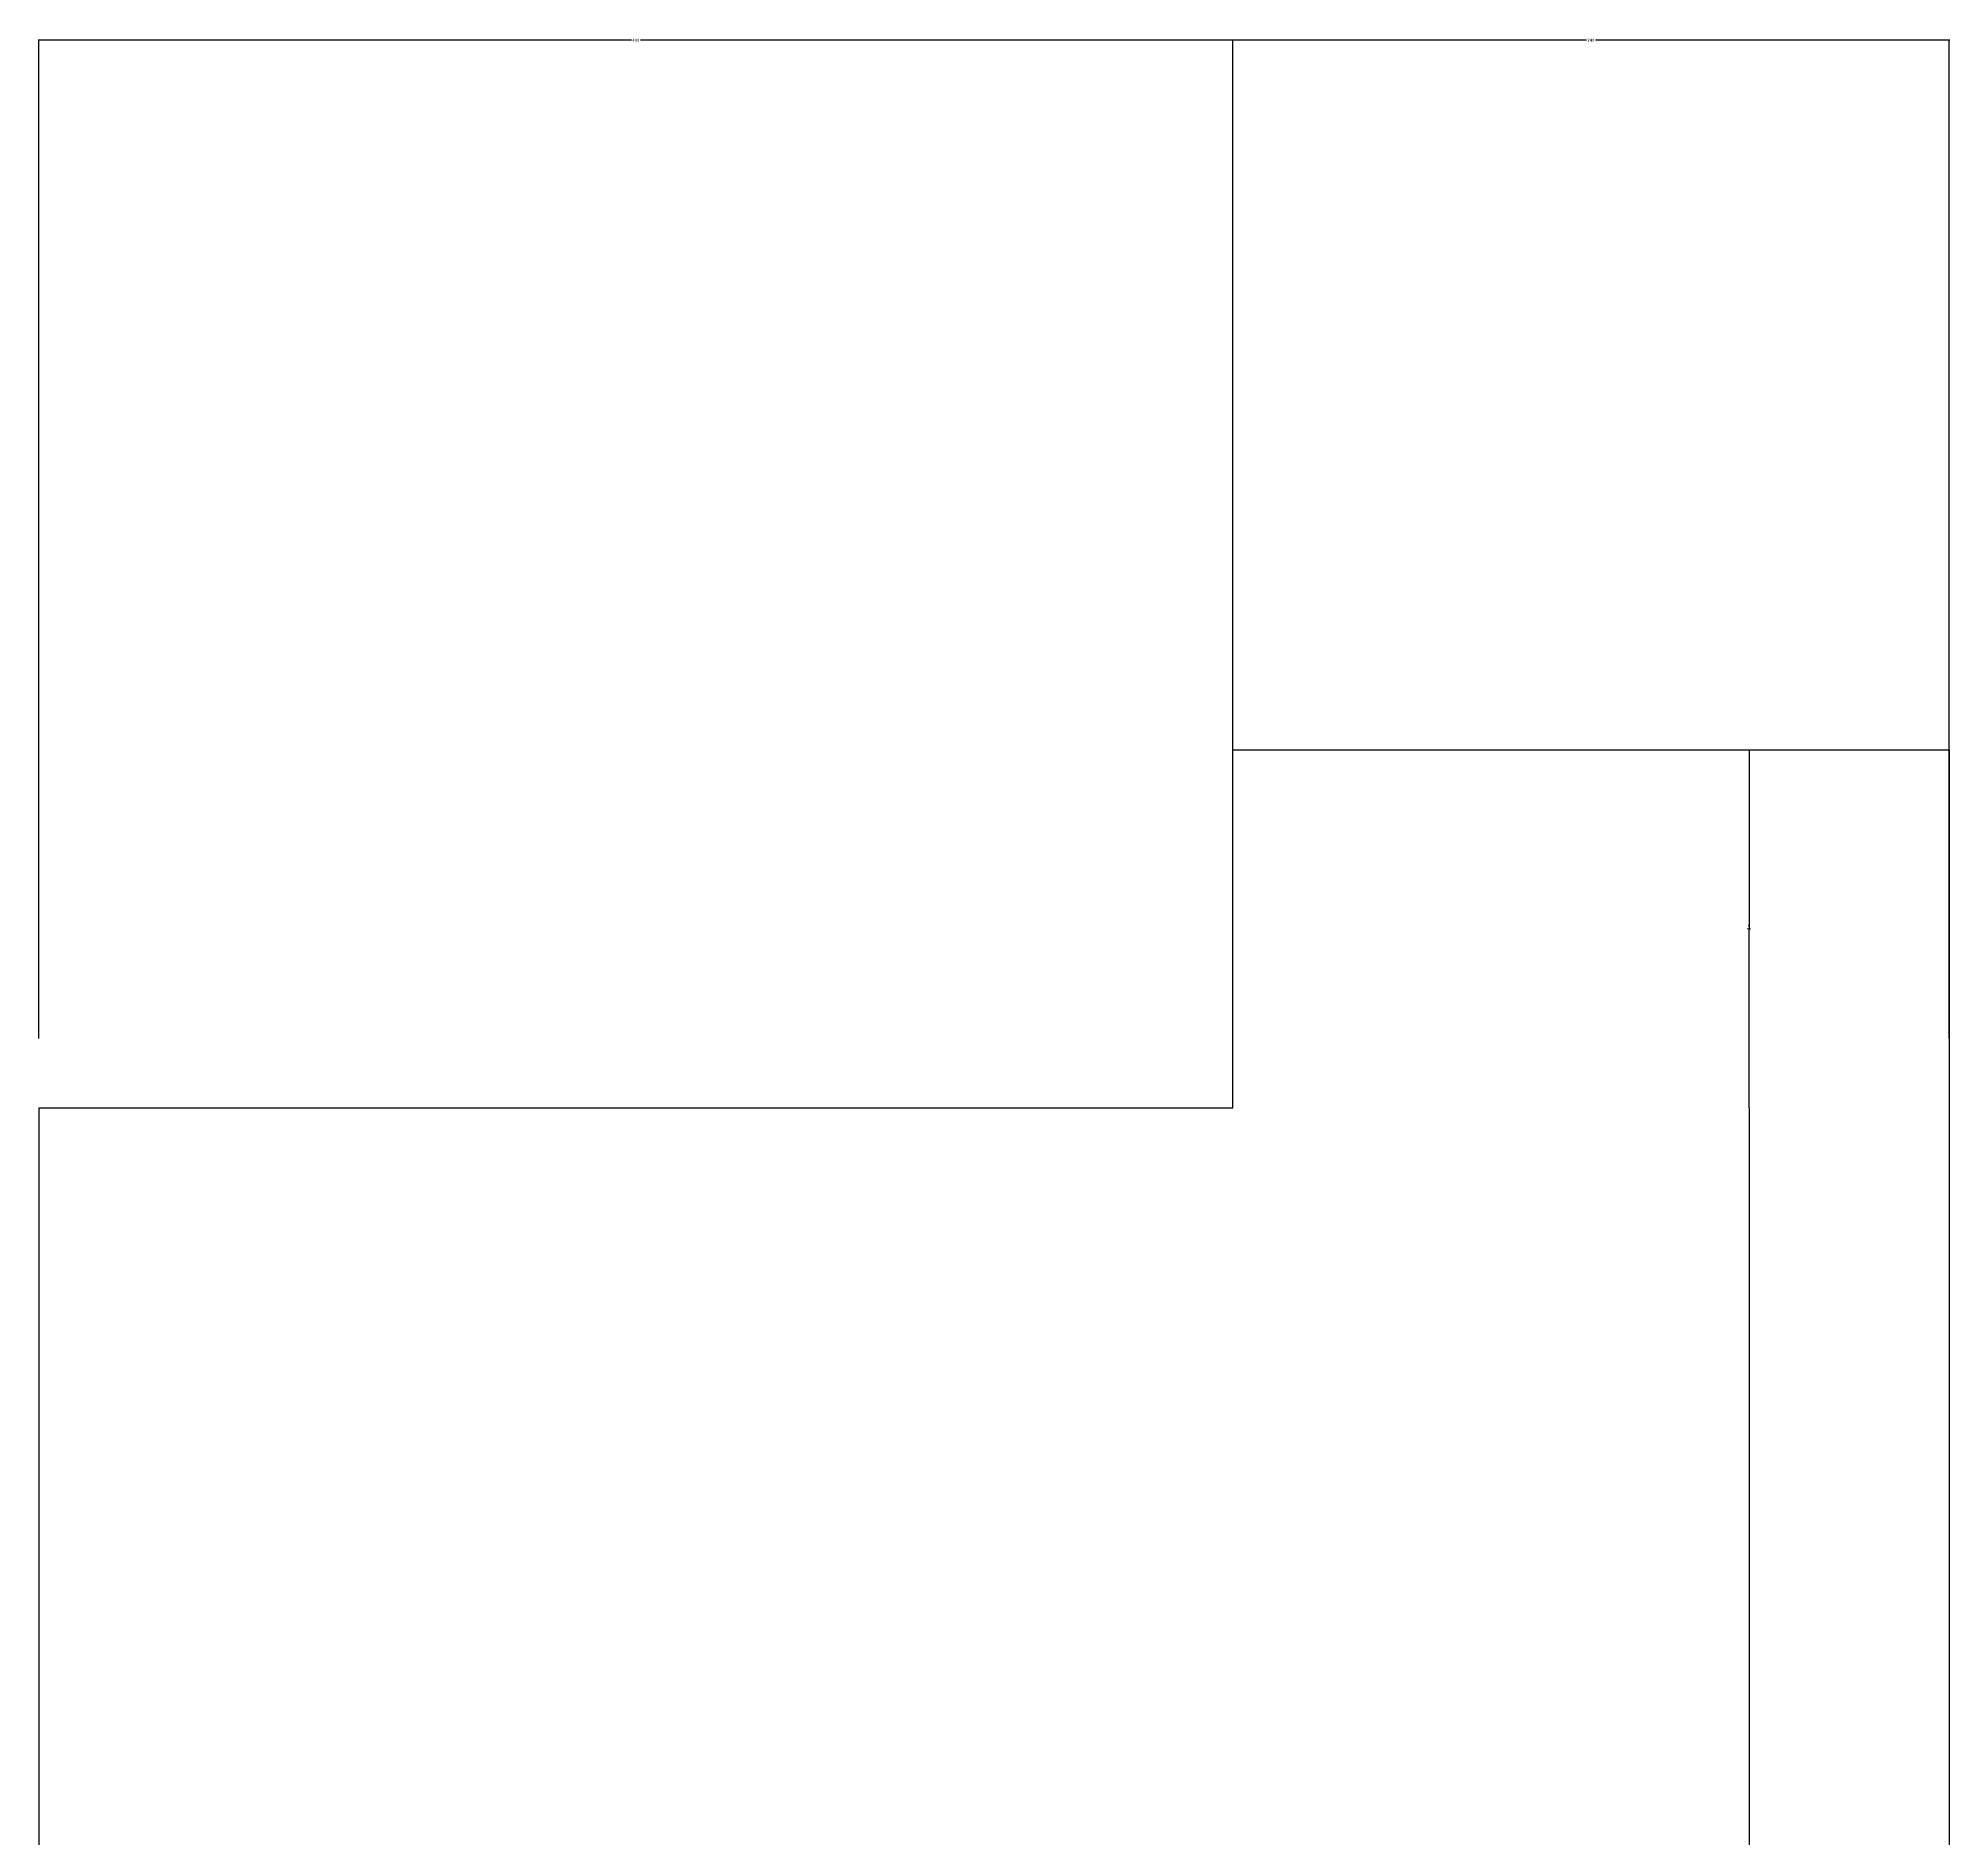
# Model space of a CAD drawing. Header units: metres. Extents: x 16 to 4383, y -1447 to 2482.
# Drawn here: x 3443 to 4084, y 765 to 1368 of the extents above; entities that cross this region are included whole.
import ezdxf

# ---------------------------------------------------------------- set-up
doc = ezdxf.new("R2010")
doc.units = ezdxf.units.M
for name, color, linetype in [('PUB_DIM', 3, 'Continuous'), ('PUB_WALL', 255, 'Continuous'), ('S_WALL', 255, 'Continuous')]:
    doc.layers.add(name, color=color, linetype=linetype)
doc.dimstyles.get("Standard").update_dxf_attribs({"dimtxt": 2.5, "dimasz": 2.5, "dimexe": 1.25, "dimexo": 0.625, "dimtad": 1, "dimcen": 2.5, "dimazin": 3, "dimtfac": 1, "dimtmove": 0, "dimatfit": 3})

# ---------------------------------------------------------------- blocks, each defined once
blk = doc.blocks.new('_CLOSEDFILLED')
at = {"color": 0, "linetype": 'BYBLOCK'}
blk.add_solid([(-1, 0.2), (0, 0), (-1, -0.2)], dxfattribs=at)
blk = doc.blocks.new('*D17')
for p, q in [((4016.33, 1009.9), (4016.33, 289.9)), ((4016.08, 289.9), (4015.83, 289.9)), ((4016.33, -430.1), (4016.33, 289.9)), ((4016.33, 289.9), (4016.33, 289.9)), ((4016.58, 289.9), (4016.83, 289.9))]:
    blk.add_line(p, q)
at = {"layer": 'Defpoints'}
for p in [(4016.33, 1009.9), (4016.33, 289.9), (4016.33, -430.1)]:
    blk.add_point(p, dxfattribs=at)
at = {"layer": 'PUB_DIM', "xscale": 0.25, "yscale": 0.25}
blk.add_blockref('_CLOSEDFILLED', (4016.33, 289.9), dxfattribs=at)
at = {"layer": 'PUB_DIM', "xscale": 0.25, "yscale": 0.25, "rotation": 180}
blk.add_blockref('_CLOSEDFILLED', (4016.33, 289.9), dxfattribs=at)
at = {"layer": 'PUB_DIM', "insert": (4016.33, 291.025), "char_height": 1, "attachment_point": 5}
blk.add_mtext('0', dxfattribs=at)
blk = doc.blocks.new('*D18')
for p, q in [((4016.33, 1129.9), (4016.33, 1069.9)), ((4016.08, 1069.9), (4015.83, 1069.9)), ((4016.33, 1009.9), (4016.33, 1069.9)), ((4016.33, 1069.9), (4016.33, 1069.9)), ((4016.58, 1069.9), (4016.83, 1069.9))]:
    blk.add_line(p, q)
at = {"layer": 'Defpoints'}
for p in [(4016.33, 1129.9), (4016.33, 1069.9), (4016.33, 1009.9)]:
    blk.add_point(p, dxfattribs=at)
at = {"layer": 'PUB_DIM', "xscale": 0.25, "yscale": 0.25}
blk.add_blockref('_CLOSEDFILLED', (4016.33, 1069.9), dxfattribs=at)
at = {"layer": 'PUB_DIM', "xscale": 0.25, "yscale": 0.25, "rotation": 180}
blk.add_blockref('_CLOSEDFILLED', (4016.33, 1069.9), dxfattribs=at)
at = {"layer": 'PUB_DIM', "insert": (4016.33, 1071.025), "char_height": 1, "attachment_point": 5}
blk.add_mtext('0', dxfattribs=at)
blk = doc.blocks.new('*D19')
for p, q in [((3961.83, 1367.74), (3843.08, 1367.74)), ((3843.33, 1033.17), (3843.33, 1367.74)), ((4083.58, 1367.74), (3964.83, 1367.74)), ((4083.33, 1033.17), (4083.33, 1367.74))]:
    blk.add_line(p, q)
at = {"layer": 'Defpoints'}
for p in [(4083.33, 1367.74), (3843.33, 1033.17), (4083.33, 1033.17)]:
    blk.add_point(p, dxfattribs=at)
at = {"layer": 'PUB_DIM', "xscale": 0.25, "yscale": 0.25}
blk.add_blockref('_CLOSEDFILLED', (3843.33, 1367.74), dxfattribs=at)
at = {"layer": 'PUB_DIM', "xscale": 0.25, "yscale": 0.25, "rotation": 180}
blk.add_blockref('_CLOSEDFILLED', (4083.33, 1367.74), dxfattribs=at)
at = {"layer": 'PUB_DIM', "insert": (3963.33, 1367.74), "char_height": 1, "attachment_point": 5}
blk.add_mtext('240', dxfattribs=at)
blk = doc.blocks.new('*D20')
for p, q in [((3641.83, 1367.74), (3443.08, 1367.74)), ((3443.33, 1033.17), (3443.33, 1367.74)), ((3843.58, 1367.74), (3644.83, 1367.74)), ((3843.33, 1033.17), (3843.33, 1367.74))]:
    blk.add_line(p, q)
at = {"layer": 'Defpoints'}
for p in [(3843.33, 1367.74), (3443.33, 1033.17), (3843.33, 1033.17)]:
    blk.add_point(p, dxfattribs=at)
at = {"layer": 'PUB_DIM', "xscale": 0.25, "yscale": 0.25}
blk.add_blockref('_CLOSEDFILLED', (3443.33, 1367.74), dxfattribs=at)
at = {"layer": 'PUB_DIM', "xscale": 0.25, "yscale": 0.25, "rotation": 180}
blk.add_blockref('_CLOSEDFILLED', (3843.33, 1367.74), dxfattribs=at)
at = {"layer": 'PUB_DIM', "insert": (3643.33, 1367.74), "char_height": 1, "attachment_point": 5}
blk.add_mtext('400', dxfattribs=at)

msp = doc.modelspace()

# ---------------------------------------------------------------- linework, layer by layer
at = {"layer": 'PUB_WALL'}
msp.add_lwpolyline([(3443.34, 1009.9), (3843.34, 1009.9), (3843.34, 1129.9), (4083.34, 1129.9), (4083.34, -550.1), (3843.34, -550.1), (3843.34, -430.1), (3443.34, -430.1)], close=True, dxfattribs=at)
at = {"layer": 'S_WALL'}
for p, q in [((3843.34, 1129.9), (4083.34, 1129.9)), ((3843.34, 1009.9), (3843.34, 1129.9)), ((4083.34, 1129.9), (4083.34, -550.1)), ((3443.34, -430.1), (3443.34, 1009.9)), ((3443.34, 1009.9), (3843.34, 1009.9))]:
    msp.add_line(p, q, dxfattribs=at)

# ---------------------------------------------------------------- dimensions: what is measured, and where the dimension line sits
at = {"layer": 'PUB_DIM'}
for base, p1, p2, picture, middle in [((3843.33, 1367.74), (3843.33, 1033.17), (3443.33, 1033.17), '*D20', (3643.33, 1367.74)), ((4083.33, 1367.74), (4083.33, 1033.17), (3843.33, 1033.17), '*D19', (3963.33, 1367.74)), ((4016.33, 1069.9), (4016.33, 1009.9), (4016.33, 1129.9), '*D18', (4016.33, 1071.025)), ((4016.33, 289.9), (4016.33, -430.1), (4016.33, 1009.9), '*D17', (4016.33, 291.025))]:
    dim = msp.add_linear_dim(base=base, p1=p1, p2=p2, dimstyle='Standard', dxfattribs=at)
    dim.commit()
    dim.dimension.update_dxf_attribs({"geometry": picture, "text_midpoint": middle})

doc.saveas('drawing.dxf')
